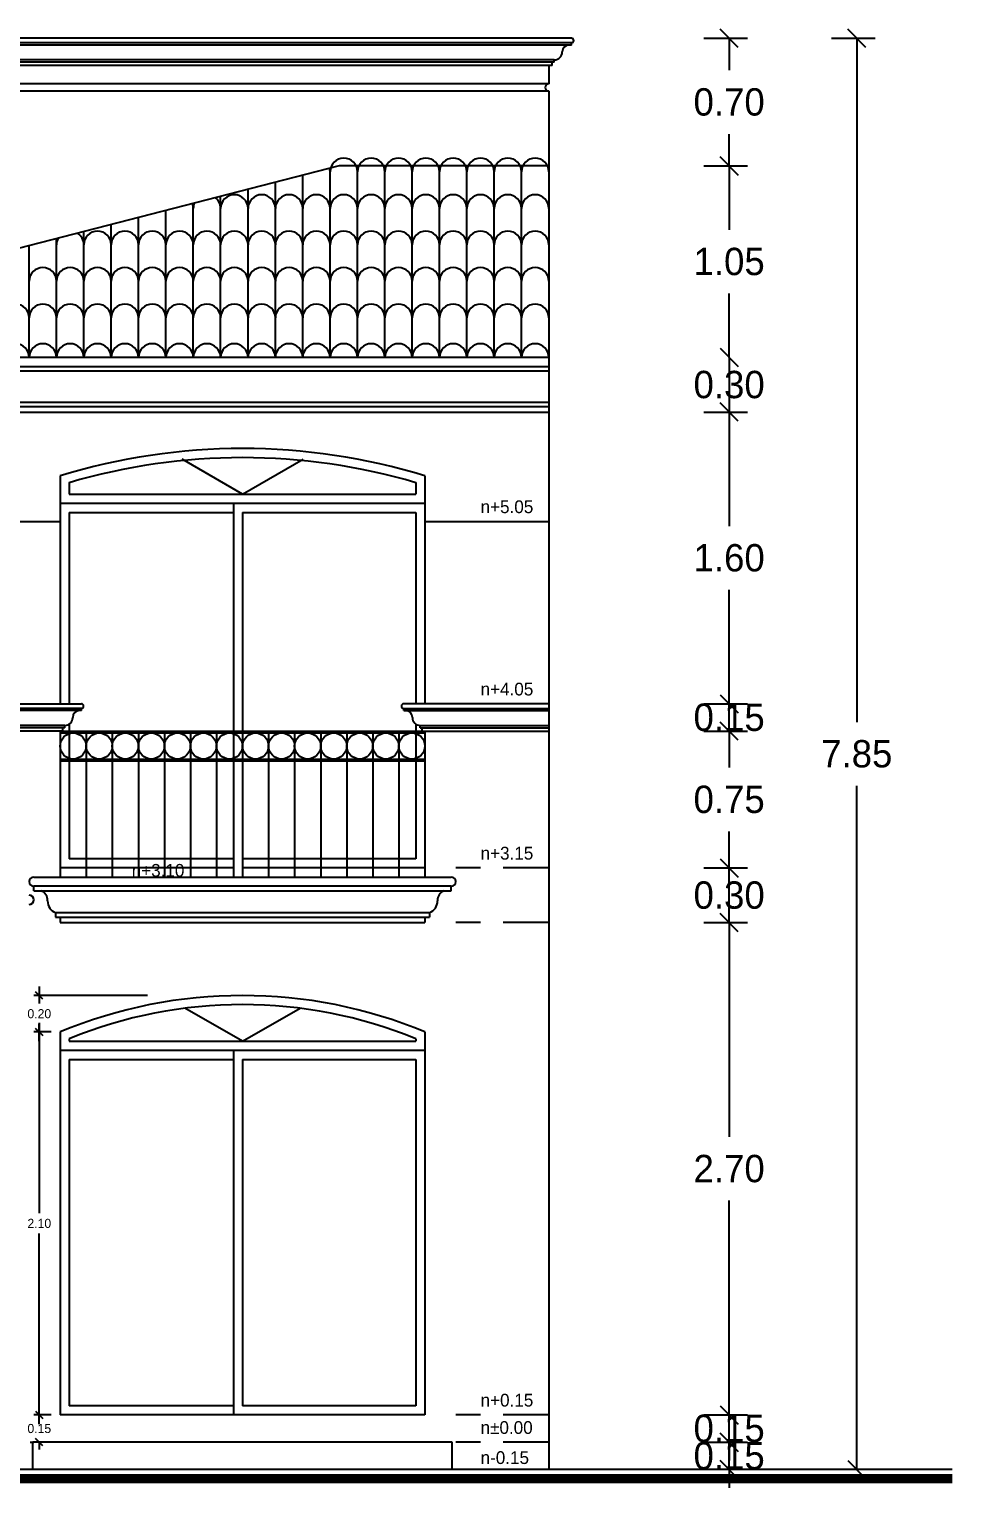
# Model space of a CAD drawing. Extents: x 12 to 127, y -37 to 29.
# Drawn here: x 30.72 to 35.81, y -30.99 to -22.99 of the extents above; entities that cross this region are included whole.
import ezdxf

# ---------------------------------------------------------------- set-up
doc = ezdxf.new("R2010")
doc.units = 0
doc.header["$PDMODE"] = 34
doc.linetypes.add('HIDDEN', pattern=[0.375, 0.25, -0.125])
doc.layers.get('0').update_dxf_attribs({"linetype": 'CONTINUOUS'})
doc.layers.get('DEFPOINTS').update_dxf_attribs({"linetype": 'CONTINUOUS'})
for name, color, linetype in [('ALZADO', 1, 'CONTINUOUS'), ('CEXT', 5, 'CONTINUOUS'), ('CINT', 7, 'CONTINUOUS'), ('NIVELES', 7, 'CONTINUOUS'), ('PROY', 3, 'HIDDEN')]:
    doc.layers.add(name, color=color, linetype=linetype)
doc.styles.add('E50', font='SWZ721LE.TTF', dxfattribs={"height": 0.05})
doc.dimstyles.new('CEXT', dxfattribs={"dimtxt": 0.15, "dimasz": 0.1, "dimexe": 0.1, "dimexo": 0.15, "dimgap": 0.1, "dimtad": 0, "dimtih": 1, "dimtoh": 1, "dimzin": 0, "dimtxsty": 'STANDARD', "dimblk": 'COT', "dimblk1": 'OBLIQUE', "dimblk2": 'OBLIQUE', "dimsah": 1, "dimcen": 0.09, "dimse1": 1, "dimclrt": 7, "dimazin": 3, "dimtfac": 1, "dimtix": 1, "dimtmove": 0, "dimatfit": 3, "dimtolj": 1, "dimtzin": 0})
doc.dimstyles.new('E50', dxfattribs={"dimscale": 0.5, "dimtxt": 0.05, "dimasz": 0.03, "dimexe": 0.07, "dimexo": 0.03, "dimgap": 0.0505, "dimtad": 0, "dimtih": 1, "dimtoh": 1, "dimzin": 1, "dimtxsty": 'E50', "dimcen": 0.02, "dimdle": 0.1, "dimclrd": 5, "dimclre": 5, "dimclrt": 2, "dimaunit": 1, "dimazin": 3, "dimtfac": 1, "dimtix": 1, "dimtofl": 0, "dimtmove": 0, "dimatfit": 3, "dimtolj": 1, "dimtzin": 0})

# ---------------------------------------------------------------- blocks, each defined once
blk = doc.blocks.new('_OBLIQUE')
at = {"color": 0, "linetype": 'BYBLOCK'}
blk.add_line((-0.5, -0.5), (0.5, 0.5), dxfattribs=at)
blk = doc.blocks.new('*D82')
at = {"color": 0, "linetype": 'BYBLOCK'}
for p, q in [((34.5605, -30.7395), (34.5605, -30.6395)), ((34.4221, -30.7395), (34.6605, -30.7395)), ((34.5605, -30.8895), (34.5605, -30.7395)), ((34.5605, -30.8895), (34.5605, -30.9895))]:
    blk.add_line(p, q, dxfattribs=at)
at = {"layer": 'DEFPOINTS', "color": 0, "linetype": 'BYBLOCK'}
for p in [(34.2721, -30.7395), (34.5605, -30.7395), (34.2721, -30.8895)]:
    blk.add_point(p, dxfattribs=at)
at = {"color": 0, "linetype": 'BYBLOCK', "xscale": 0.1, "yscale": 0.1, "zscale": 0.1}
for p, rotation in [((34.5605, -30.7395), 270), ((34.5605, -30.8895), 90)]:
    blk.add_blockref('_OBLIQUE', p, dxfattribs=dict(at, rotation=rotation))
at = {"color": 7, "linetype": 'BYBLOCK', "insert": (34.5605, -30.8145), "char_height": 0.15, "attachment_point": 5}
blk.add_mtext('\\A1;0.15', dxfattribs=at)
blk = doc.blocks.new('COT')
blk.add_circle((0, 0), 1)
blk = doc.blocks.new('*D81')
at = {"color": 0, "linetype": 'BYBLOCK'}
for p, q in [((35.1221, -23.0395), (35.3605, -23.0395)), ((35.2605, -23.0395), (35.2605, -26.7895)), ((35.2605, -30.8895), (35.2605, -27.1395))]:
    blk.add_line(p, q, dxfattribs=at)
at = {"layer": 'DEFPOINTS', "color": 0, "linetype": 'BYBLOCK'}
for p in [(34.9721, -23.0395), (35.2605, -23.0395), (34.9721, -30.8895)]:
    blk.add_point(p, dxfattribs=at)
at = {"color": 0, "linetype": 'BYBLOCK', "xscale": 0.1, "yscale": 0.1, "zscale": 0.1}
for p, rotation in [((35.2605, -23.0395), 90), ((35.2605, -30.8895), 270)]:
    blk.add_blockref('_OBLIQUE', p, dxfattribs=dict(at, rotation=rotation))
at = {"color": 7, "linetype": 'BYBLOCK', "insert": (35.2605, -26.9645), "char_height": 0.15, "attachment_point": 5}
blk.add_mtext('\\A1;7.85', dxfattribs=at)
blk = doc.blocks.new('*D83')
at = {"color": 0, "linetype": 'BYBLOCK'}
for p, q in [((34.5605, -24.7895), (34.5605, -24.6895)), ((34.5605, -24.7895), (34.5605, -25.0895)), ((34.4221, -25.0895), (34.6605, -25.0895)), ((34.5605, -25.0895), (34.5605, -25.1895))]:
    blk.add_line(p, q, dxfattribs=at)
at = {"layer": 'DEFPOINTS', "color": 0, "linetype": 'BYBLOCK'}
for p in [(34.2721, -24.7895), (34.2721, -25.0895), (34.5605, -25.0895)]:
    blk.add_point(p, dxfattribs=at)
at = {"color": 0, "linetype": 'BYBLOCK', "xscale": 0.1, "yscale": 0.1, "zscale": 0.1}
for p, rotation in [((34.5605, -24.7895), 270), ((34.5605, -25.0895), 90)]:
    blk.add_blockref('_OBLIQUE', p, dxfattribs=dict(at, rotation=rotation))
at = {"color": 7, "linetype": 'BYBLOCK', "insert": (34.5605, -24.9395), "char_height": 0.15, "attachment_point": 5}
blk.add_mtext('\\A1;0.30', dxfattribs=at)
blk = doc.blocks.new('*D84')
at = {"color": 0, "linetype": 'BYBLOCK'}
for p, q in [((34.4221, -26.8395), (34.6605, -26.8395)), ((34.5605, -26.8395), (34.5605, -27.0395)), ((34.5605, -27.5895), (34.5605, -27.3895))]:
    blk.add_line(p, q, dxfattribs=at)
at = {"layer": 'DEFPOINTS', "color": 0, "linetype": 'BYBLOCK'}
for p in [(34.2721, -26.8395), (34.5605, -26.8395), (34.2721, -27.5895)]:
    blk.add_point(p, dxfattribs=at)
at = {"color": 0, "linetype": 'BYBLOCK', "xscale": 0.1, "yscale": 0.1, "zscale": 0.1}
for p, rotation in [((34.5605, -26.8395), 90), ((34.5605, -27.5895), 270)]:
    blk.add_blockref('_OBLIQUE', p, dxfattribs=dict(at, rotation=rotation))
at = {"color": 7, "linetype": 'BYBLOCK', "insert": (34.5605, -27.2145), "char_height": 0.15, "attachment_point": 5}
blk.add_mtext('\\A1;0.75', dxfattribs=at)
blk = doc.blocks.new('*D90')
at = {"color": 0, "linetype": 'BYBLOCK'}
for p, q in [((34.5605, -27.5895), (34.5605, -27.4895)), ((34.4221, -27.5895), (34.6605, -27.5895)), ((34.5605, -27.8895), (34.5605, -27.5895)), ((34.5605, -27.8895), (34.5605, -27.9895))]:
    blk.add_line(p, q, dxfattribs=at)
at = {"layer": 'DEFPOINTS', "color": 0, "linetype": 'BYBLOCK'}
for p in [(34.2721, -27.5895), (34.5605, -27.5895), (34.2721, -27.8895)]:
    blk.add_point(p, dxfattribs=at)
at = {"color": 0, "linetype": 'BYBLOCK', "xscale": 0.1, "yscale": 0.1, "zscale": 0.1}
for p, rotation in [((34.5605, -27.5895), 270), ((34.5605, -27.8895), 90)]:
    blk.add_blockref('_OBLIQUE', p, dxfattribs=dict(at, rotation=rotation))
at = {"color": 7, "linetype": 'BYBLOCK', "insert": (34.5605, -27.7395), "char_height": 0.15, "attachment_point": 5}
blk.add_mtext('\\A1;0.30', dxfattribs=at)
blk = doc.blocks.new('*D85')
at = {"color": 0, "linetype": 'BYBLOCK'}
for p, q in [((34.4221, -27.8895), (34.6605, -27.8895)), ((34.5605, -27.8895), (34.5605, -29.0645)), ((34.5605, -30.5895), (34.5605, -29.4145))]:
    blk.add_line(p, q, dxfattribs=at)
at = {"layer": 'DEFPOINTS', "color": 0, "linetype": 'BYBLOCK'}
for p in [(34.2721, -27.8895), (34.5605, -27.8895), (34.2721, -30.5895)]:
    blk.add_point(p, dxfattribs=at)
at = {"color": 0, "linetype": 'BYBLOCK', "xscale": 0.1, "yscale": 0.1, "zscale": 0.1}
for p, rotation in [((34.5605, -27.8895), 90), ((34.5605, -30.5895), 270)]:
    blk.add_blockref('_OBLIQUE', p, dxfattribs=dict(at, rotation=rotation))
at = {"color": 7, "linetype": 'BYBLOCK', "insert": (34.5605, -29.2395), "char_height": 0.15, "attachment_point": 5}
blk.add_mtext('\\A1;2.70', dxfattribs=at)
blk = doc.blocks.new('*D88')
at = {"color": 0, "linetype": 'BYBLOCK'}
for p, q in [((34.4221, -25.0895), (34.6605, -25.0895)), ((34.5605, -25.0895), (34.5605, -25.7145)), ((34.5605, -26.6895), (34.5605, -26.0645))]:
    blk.add_line(p, q, dxfattribs=at)
at = {"layer": 'DEFPOINTS', "color": 0, "linetype": 'BYBLOCK'}
for p in [(34.2721, -25.0895), (34.5605, -25.0895), (34.2721, -26.6895)]:
    blk.add_point(p, dxfattribs=at)
at = {"color": 0, "linetype": 'BYBLOCK', "xscale": 0.1, "yscale": 0.1, "zscale": 0.1}
for p, rotation in [((34.5605, -25.0895), 90), ((34.5605, -26.6895), 270)]:
    blk.add_blockref('_OBLIQUE', p, dxfattribs=dict(at, rotation=rotation))
at = {"color": 7, "linetype": 'BYBLOCK', "insert": (34.5605, -25.8895), "char_height": 0.15, "attachment_point": 5}
blk.add_mtext('\\A1;1.60', dxfattribs=at)
blk = doc.blocks.new('*D86')
at = {"color": 0, "linetype": 'BYBLOCK'}
for p, q in [((34.5605, -26.6895), (34.5605, -26.5895)), ((34.4221, -26.6895), (34.6605, -26.6895)), ((34.5605, -26.8395), (34.5605, -26.6895)), ((34.5605, -26.8395), (34.5605, -26.9395))]:
    blk.add_line(p, q, dxfattribs=at)
at = {"layer": 'DEFPOINTS', "color": 0, "linetype": 'BYBLOCK'}
for p in [(34.2721, -26.6895), (34.5605, -26.6895), (34.2721, -26.8395)]:
    blk.add_point(p, dxfattribs=at)
at = {"color": 0, "linetype": 'BYBLOCK', "xscale": 0.1, "yscale": 0.1, "zscale": 0.1}
for p, rotation in [((34.5605, -26.6895), 270), ((34.5605, -26.8395), 90)]:
    blk.add_blockref('_OBLIQUE', p, dxfattribs=dict(at, rotation=rotation))
at = {"color": 7, "linetype": 'BYBLOCK', "insert": (34.5605, -26.7645), "char_height": 0.15, "attachment_point": 5}
blk.add_mtext('\\A1;0.15', dxfattribs=at)
blk = doc.blocks.new('*D87')
at = {"color": 0, "linetype": 'BYBLOCK'}
for p, q in [((34.4221, -23.0395), (34.6605, -23.0395)), ((34.5605, -23.0395), (34.5605, -23.2145)), ((34.5605, -23.7395), (34.5605, -23.5645))]:
    blk.add_line(p, q, dxfattribs=at)
at = {"layer": 'DEFPOINTS', "color": 0, "linetype": 'BYBLOCK'}
for p in [(34.2721, -23.0395), (34.5605, -23.0395), (34.2721, -23.7395)]:
    blk.add_point(p, dxfattribs=at)
at = {"color": 0, "linetype": 'BYBLOCK', "xscale": 0.1, "yscale": 0.1, "zscale": 0.1}
for p, rotation in [((34.5605, -23.0395), 90), ((34.5605, -23.7395), 270)]:
    blk.add_blockref('_OBLIQUE', p, dxfattribs=dict(at, rotation=rotation))
at = {"color": 7, "linetype": 'BYBLOCK', "insert": (34.5605, -23.3895), "char_height": 0.15, "attachment_point": 5}
blk.add_mtext('\\A1;0.70', dxfattribs=at)
blk = doc.blocks.new('*D89')
at = {"color": 0, "linetype": 'BYBLOCK'}
for p, q in [((34.4221, -23.7395), (34.6605, -23.7395)), ((34.5605, -23.7395), (34.5605, -24.0895)), ((34.5605, -24.7895), (34.5605, -24.4395))]:
    blk.add_line(p, q, dxfattribs=at)
at = {"layer": 'DEFPOINTS', "color": 0, "linetype": 'BYBLOCK'}
for p in [(34.2721, -23.7395), (34.5605, -23.7395), (34.2721, -24.7895)]:
    blk.add_point(p, dxfattribs=at)
at = {"color": 0, "linetype": 'BYBLOCK', "xscale": 0.1, "yscale": 0.1, "zscale": 0.1}
for p, rotation in [((34.5605, -23.7395), 90), ((34.5605, -24.7895), 270)]:
    blk.add_blockref('_OBLIQUE', p, dxfattribs=dict(at, rotation=rotation))
at = {"color": 7, "linetype": 'BYBLOCK', "insert": (34.5605, -24.2645), "char_height": 0.15, "attachment_point": 5}
blk.add_mtext('\\A1;1.05', dxfattribs=at)
blk = doc.blocks.new('*D91')
at = {"color": 0, "linetype": 'BYBLOCK'}
for p, q in [((34.5605, -30.5895), (34.5605, -30.4895)), ((34.4221, -30.5895), (34.6605, -30.5895)), ((34.5605, -30.7395), (34.5605, -30.5895)), ((34.5605, -30.7395), (34.5605, -30.8395))]:
    blk.add_line(p, q, dxfattribs=at)
at = {"layer": 'DEFPOINTS', "color": 0, "linetype": 'BYBLOCK'}
for p in [(34.2721, -30.5895), (34.5605, -30.5895), (34.2721, -30.7395)]:
    blk.add_point(p, dxfattribs=at)
at = {"color": 0, "linetype": 'BYBLOCK', "xscale": 0.1, "yscale": 0.1, "zscale": 0.1}
for p, rotation in [((34.5605, -30.5895), 270), ((34.5605, -30.7395), 90)]:
    blk.add_blockref('_OBLIQUE', p, dxfattribs=dict(at, rotation=rotation))
at = {"color": 7, "linetype": 'BYBLOCK', "insert": (34.5605, -30.6645), "char_height": 0.15, "attachment_point": 5}
blk.add_mtext('\\A1;0.15', dxfattribs=at)
blk = doc.blocks.new('*D647')
at = {"color": 5, "linetype": 'BYBLOCK'}
for p, q in [((30.7776, -28.4395), (30.7776, -29.4838)), ((30.8421, -28.4895), (30.7476, -28.4895)), ((30.7776, -30.6395), (30.7776, -29.5952)), ((30.8421, -30.5895), (30.7476, -30.5895))]:
    blk.add_line(p, q, dxfattribs=at)
at = {"layer": 'DEFPOINTS', "color": 0, "linetype": 'BYBLOCK'}
for p in [(30.8921, -28.4895), (30.7776, -30.5895), (30.8921, -30.5895)]:
    blk.add_point(p, dxfattribs=at)
at = {"color": 5, "linetype": 'BYBLOCK', "xscale": 0.04, "yscale": 0.04, "zscale": 0.04}
for p, rotation in [((30.7776, -28.4895), 90), ((30.7776, -30.5895), 270)]:
    blk.add_blockref('_OBLIQUE', p, dxfattribs=dict(at, rotation=rotation))
at = {"color": 7, "linetype": 'BYBLOCK', "insert": (30.7776, -29.5395), "char_height": 0.05, "attachment_point": 5, "style": 'E50'}
blk.add_mtext('\\A1;2.10', dxfattribs=at)
blk = doc.blocks.new('*D648')
at = {"color": 5, "linetype": 'BYBLOCK'}
for p, q in [((30.7776, -30.5895), (30.7776, -30.5495)), ((30.7276, -30.7395), (30.7476, -30.7395)), ((30.7776, -30.7395), (30.7776, -30.7795))]:
    blk.add_line(p, q, dxfattribs=at)
at = {"layer": 'DEFPOINTS', "color": 0, "linetype": 'BYBLOCK'}
for p in [(30.8921, -30.5895), (30.7776, -30.7395), (30.7776, -30.7395)]:
    blk.add_point(p, dxfattribs=at)
at = {"color": 5, "linetype": 'BYBLOCK', "xscale": 0.04, "yscale": 0.04, "zscale": 0.04}
for p, rotation in [((30.7776, -30.5895), 270), ((30.7776, -30.7395), 90)]:
    blk.add_blockref('_OBLIQUE', p, dxfattribs=dict(at, rotation=rotation))
at = {"color": 7, "linetype": 'BYBLOCK', "insert": (30.7776, -30.6645), "char_height": 0.05, "attachment_point": 5, "style": 'E50'}
blk.add_mtext('\\A1;0.15', dxfattribs=at)
blk = doc.blocks.new('*D649')
at = {"color": 5, "linetype": 'BYBLOCK'}
for p, q in [((30.7776, -28.2395), (30.7776, -28.3338)), ((31.3702, -28.2895), (30.7476, -28.2895)), ((30.7776, -28.5395), (30.7776, -28.4452))]:
    blk.add_line(p, q, dxfattribs=at)
at = {"layer": 'DEFPOINTS', "color": 0, "linetype": 'BYBLOCK'}
for p in [(30.7776, -28.2895), (31.4202, -28.2895), (30.8921, -28.4895)]:
    blk.add_point(p, dxfattribs=at)
at = {"color": 5, "linetype": 'BYBLOCK', "xscale": 0.04, "yscale": 0.04, "zscale": 0.04}
for p, rotation in [((30.7776, -28.2895), 90), ((30.7776, -28.4895), 270)]:
    blk.add_blockref('_OBLIQUE', p, dxfattribs=dict(at, rotation=rotation))
at = {"color": 7, "linetype": 'BYBLOCK', "insert": (30.7776, -28.3895), "char_height": 0.05, "attachment_point": 5, "style": 'E50'}
blk.add_mtext('\\A1;0.20', dxfattribs=at)

msp = doc.modelspace()

# ---------------------------------------------------------------- linework, layer by layer
at = {"layer": 'ALZADO'}
for p, q in [((33.6956, -23.0395), (28.8186, -23.0395)), ((33.6956, -23.0645), (28.8186, -23.0645)), ((33.6956, -23.077), (28.8186, -23.077)), ((33.6956, -23.077), (33.6831, -23.077)), ((33.6956, -23.077), (33.6956, -23.0645)), ((33.6018, -23.1583), (28.9124, -23.1583)), ((33.5893, -23.1708), (28.9124, -23.1708)), ((33.5893, -23.1895), (28.9249, -23.1895)), ((33.5721, -23.1895), (33.5721, -23.2895)), ((33.6018, -23.1708), (33.5893, -23.1708)), ((33.5893, -23.1895), (33.5893, -23.1708)), ((33.6018, -23.1708), (33.6018, -23.1583)), ((33.5721, -23.2895), (28.9421, -23.2895)), ((33.5721, -23.3295), (28.9421, -23.3295)), ((33.5721, -23.3295), (33.5721, -26.6895)), ((32.4221, -23.7395), (28.3421, -24.7895)), ((32.3721, -24.7895), (32.3721, -23.7524)), ((33.5721, -23.7395), (32.4221, -23.7395)), ((32.5221, -24.7895), (32.5221, -23.7395)), ((32.6721, -24.7895), (32.6721, -23.7395)), ((32.8221, -24.7895), (32.8221, -23.7395)), ((32.9721, -24.7895), (32.9721, -23.7395)), ((33.1221, -24.7895), (33.1221, -23.7395)), ((33.2721, -24.7895), (33.2721, -23.7395)), ((33.4221, -24.7895), (33.4221, -23.7395)), ((32.0721, -24.7895), (32.0721, -23.8296)), ((32.2221, -24.7895), (32.2221, -23.791)), ((31.7721, -24.7895), (31.7721, -23.9068)), ((31.9221, -24.7895), (31.9221, -23.8682)), ((31.4721, -24.7895), (31.4721, -23.984)), ((31.6221, -24.7895), (31.6221, -23.9454)), ((31.1721, -24.7895), (31.1721, -24.0612)), ((31.3221, -24.7895), (31.3221, -24.0226)), ((30.8721, -24.7895), (30.8721, -24.1384)), ((31.0221, -24.7895), (31.0221, -24.0998)), ((30.7221, -24.7895), (30.7221, -24.177)), ((33.5721, -24.7895), (28.3421, -24.7895)), ((28.3421, -24.8395), (33.5721, -24.8395)), ((33.5721, -24.8645), (28.3421, -24.8645)), ((28.4621, -25.0345), (33.5721, -25.0345)), ((28.4621, -25.0595), (33.5721, -25.0595)), ((28.4871, -25.0895), (33.5721, -25.0895)), ((31.8921, -25.5395), (31.5605, -25.3481)), ((31.8921, -25.5395), (32.2237, -25.3481)), ((30.8921, -25.4395), (30.8921, -26.6895)), ((32.8921, -25.4395), (32.8921, -26.6895)), ((30.9421, -25.4767), (30.9421, -25.5395)), ((32.8421, -25.4767), (32.8421, -25.5395)), ((30.8921, -25.5895), (32.8921, -25.5895)), ((30.9421, -25.5395), (32.8421, -25.5395)), ((31.8421, -25.5895), (31.8421, -27.6395)), ((30.9421, -25.6395), (30.9421, -26.6895)), ((30.9421, -25.6395), (31.8421, -25.6395)), ((31.8921, -25.6395), (31.8921, -27.5395)), ((31.8921, -25.6395), (32.8421, -25.6395)), ((32.8421, -25.6395), (32.8421, -26.6895)), ((28.8921, -25.6895), (30.8921, -25.6895)), ((32.8921, -25.6895), (33.5721, -25.6895)), ((30.8921, -26.8395), (32.8921, -26.8395)), ((30.8921, -26.8495), (32.8921, -26.8495)), ((30.9421, -26.8004), (30.9421, -27.5395)), ((31.035, -26.8395), (31.035, -27.6395)), ((31.1778, -26.8395), (31.1778, -27.6395)), ((31.3207, -26.8395), (31.3207, -27.6395)), ((31.4635, -26.8395), (31.4635, -27.6395)), ((31.6064, -26.8395), (31.6064, -27.6395)), ((31.7493, -26.8395), (31.7493, -27.6395)), ((31.8921, -26.8395), (31.8921, -27.6395)), ((32.035, -26.8395), (32.035, -27.6395)), ((32.1778, -26.8395), (32.1778, -27.6395)), ((32.3207, -26.8395), (32.3207, -27.6395)), ((32.4635, -26.8395), (32.4635, -27.6395)), ((32.6064, -26.8395), (32.6064, -27.6395)), ((32.7493, -26.8395), (32.7493, -27.6395)), ((32.8421, -26.8004), (32.8421, -27.5395)), ((30.8921, -26.9924), (32.8921, -26.9924)), ((30.8921, -27.0024), (32.8921, -27.0024)), ((31.8421, -27.5895), (30.8921, -27.5895)), ((31.8421, -27.5395), (30.9421, -27.5395)), ((32.8421, -27.5395), (31.8921, -27.5395)), ((32.8921, -27.5895), (31.8921, -27.5895)), ((31.8921, -28.5395), (31.5762, -28.3595)), ((31.8921, -28.5395), (32.208, -28.3595)), ((30.8921, -28.4895), (30.8921, -30.5895)), ((30.9421, -28.5267), (30.9421, -28.5395)), ((30.9421, -28.5395), (32.8421, -28.5395)), ((32.8421, -28.5267), (32.8421, -28.5395)), ((32.8921, -28.4895), (32.8921, -30.5895)), ((30.8921, -28.5895), (32.8921, -28.5895)), ((30.9421, -28.6395), (31.8421, -28.6395)), ((30.9421, -28.6395), (30.9421, -30.5395)), ((31.8421, -28.5895), (31.8421, -30.5895)), ((31.8921, -28.6395), (32.8421, -28.6395)), ((31.8921, -28.6395), (31.8921, -30.5395)), ((32.8421, -28.6395), (32.8421, -30.5395)), ((31.8421, -30.5395), (30.9421, -30.5395)), ((32.8421, -30.5395), (31.8921, -30.5395)), ((32.8921, -30.5895), (30.8921, -30.5895)), ((30.7421, -30.8895), (30.7421, -30.7395)), ((33.0421, -30.7395), (30.7421, -30.7395)), ((33.0421, -30.8895), (33.0421, -30.7395)), ((35.7841, -30.8895), (22.3721, -30.8895))]:
    msp.add_line(p, q, dxfattribs=at)
at = {"layer": 'ALZADO', "color": 5}
for p, q in [((28.8258, -26.6895), (31.0084, -26.6895)), ((31.0084, -26.7145), (28.8258, -26.7145)), ((31.0084, -26.727), (31.0084, -26.7145)), ((33.5721, -26.6895), (32.7758, -26.6895)), ((32.7758, -26.727), (32.7758, -26.7145)), ((32.7758, -26.7145), (33.5721, -26.7145)), ((33.5721, -26.6895), (33.5721, -30.8895)), ((31.0084, -26.727), (28.8358, -26.727)), ((31.0084, -26.727), (30.9984, -26.727)), ((32.7758, -26.727), (32.7858, -26.727)), ((32.7758, -26.727), (33.5721, -26.727)), ((30.9171, -26.8083), (28.9171, -26.8083)), ((30.9093, -26.8208), (28.9171, -26.8208)), ((30.9071, -26.8395), (28.9271, -26.8395)), ((30.8921, -26.8395), (30.8921, -27.6395)), ((30.9071, -26.8395), (30.9071, -26.8208)), ((30.9171, -26.8208), (30.9071, -26.8208)), ((30.9171, -26.8208), (30.9171, -26.8083)), ((32.8671, -26.8208), (32.8671, -26.8083)), ((32.8671, -26.8083), (33.5721, -26.8083)), ((32.8671, -26.8208), (32.8771, -26.8208)), ((32.8749, -26.8208), (33.5721, -26.8208)), ((32.8771, -26.8395), (32.8771, -26.8208)), ((32.8771, -26.8395), (33.5721, -26.8395)), ((32.8921, -26.8395), (32.8921, -27.6395)), ((30.7471, -27.6395), (33.0371, -27.6395)), ((33.0371, -27.6895), (30.7471, -27.6895)), ((30.7471, -27.7145), (30.7471, -27.6895)), ((30.7471, -27.7145), (33.0371, -27.7145)), ((33.0371, -27.7145), (33.0371, -27.6895)), ((30.8671, -27.8345), (30.8671, -27.8595)), ((30.8671, -27.8345), (32.9171, -27.8345)), ((32.9171, -27.8345), (32.9171, -27.8595)), ((30.8671, -27.8595), (32.9171, -27.8595)), ((30.8921, -27.8595), (30.8921, -27.8895)), ((30.8921, -27.8895), (32.8921, -27.8895)), ((32.8921, -27.8595), (32.8921, -27.8895))]:
    msp.add_line(p, q, dxfattribs=at)
at = {"layer": 'ALZADO', "color": 6, "const_width": 0.05}
msp.add_lwpolyline([(35.7841, -30.9395), (22.3221, -30.9395), (22.3221, -30.7895), (14.9265, -30.7895)], dxfattribs=at)
at = {"layer": 'ALZADO'}
for centre in [(30.9635, -26.921), (31.1064, -26.921), (31.2493, -26.921), (31.3921, -26.921), (31.535, -26.921), (31.6778, -26.921), (31.8207, -26.921), (31.9635, -26.921), (32.1064, -26.921), (32.2493, -26.921), (32.3921, -26.921), (32.535, -26.921), (32.6778, -26.921), (32.8207, -26.921)]:
    msp.add_circle(centre, 0.0714, dxfattribs=at)
for centre, radius, start, end in [((33.6956, -23.052), 0.0125, 270, 90), ((33.6018, -23.1145), 0.0437, 270, 0), ((33.6831, -23.1145), 0.0375, 90, 180), ((33.5721, -23.3095), 0.02, 90, 270), ((32.2971, -23.7722), 0.075, 360, 14.76928), ((32.4471, -23.7722), 0.075, 360, 180), ((32.4471, -23.7722), 0.075, 164.1439, 180), ((32.5971, -23.7722), 0.075, 360, 180), ((32.7471, -23.7722), 0.075, 360, 180), ((32.8971, -23.7722), 0.075, 360, 180), ((33.0471, -23.7722), 0.075, 360, 180), ((33.1971, -23.7722), 0.075, 360, 180), ((33.3471, -23.7722), 0.075, 360, 180), ((33.4971, -23.7722), 0.075, 360, 180), ((32.5971, -23.7722), 0.075, 360, 7.97239), ((32.7471, -23.7722), 0.075, 171.80776, 180), ((32.7471, -23.7722), 0.075, 360, 1.13468), ((31.6971, -23.9722), 0.075, 360, 50.91244), ((31.8471, -23.9722), 0.075, 360, 180), ((31.9971, -23.9722), 0.075, 360, 180), ((32.1471, -23.9722), 0.075, 360, 180), ((32.2971, -23.9722), 0.075, 360, 180), ((32.4471, -23.9722), 0.075, 360, 180), ((32.5971, -23.9722), 0.075, 360, 180), ((32.7471, -23.9722), 0.075, 360, 180), ((32.8971, -23.9722), 0.075, 360, 180), ((33.0471, -23.9722), 0.075, 360, 180), ((33.1971, -23.9722), 0.075, 360, 180), ((33.3471, -23.9722), 0.075, 360, 180), ((33.4971, -23.9722), 0.075, 360, 180), ((31.5471, -23.9722), 0.075, 360, 19.94576), ((31.5471, -23.9722), 0.075, 360, 7.39764), ((31.6971, -23.9722), 0.075, 157.95168, 180), ((31.6971, -23.9722), 0.075, 172.41367, 180), ((31.6971, -23.9722), 0.075, 360, 1.13468), ((32.5971, -23.9722), 0.075, 360, 7.97239), ((32.7471, -23.9722), 0.075, 171.80776, 180), ((32.7471, -23.9722), 0.075, 360, 1.13468), ((30.9471, -24.1722), 0.075, 151.21645, 180), ((30.9471, -24.1722), 0.075, 360, 57.64767), ((31.0971, -24.1722), 0.075, 360, 180), ((31.2471, -24.1722), 0.075, 360, 180), ((31.3971, -24.1722), 0.075, 360, 180), ((31.5471, -24.1722), 0.075, 360, 180), ((31.6971, -24.1722), 0.075, 360, 180), ((31.8471, -24.1722), 0.075, 360, 180), ((31.9971, -24.1722), 0.075, 360, 180), ((32.1471, -24.1722), 0.075, 360, 180), ((32.2971, -24.1722), 0.075, 360, 180), ((32.4471, -24.1722), 0.075, 360, 180), ((32.5971, -24.1722), 0.075, 360, 180), ((32.7471, -24.1722), 0.075, 360, 180), ((32.8971, -24.1722), 0.075, 360, 180), ((33.0471, -24.1722), 0.075, 360, 180), ((33.1971, -24.1722), 0.075, 360, 180), ((33.3471, -24.1722), 0.075, 360, 180), ((33.4971, -24.1722), 0.075, 360, 180), ((31.5471, -24.1722), 0.075, 360, 7.39764), ((31.6971, -24.1722), 0.075, 172.41367, 180), ((31.6971, -24.1722), 0.075, 360, 1.13468), ((32.7471, -24.1722), 0.075, 360, 1.13468), ((30.7971, -24.3722), 0.075, 360, 180), ((30.9471, -24.3722), 0.075, 360, 180), ((31.0971, -24.3722), 0.075, 360, 180), ((31.2471, -24.3722), 0.075, 360, 180), ((31.3971, -24.3722), 0.075, 360, 180), ((31.5471, -24.3722), 0.075, 360, 180), ((31.6971, -24.3722), 0.075, 360, 180), ((31.8471, -24.3722), 0.075, 360, 180), ((31.9971, -24.3722), 0.075, 360, 180), ((32.1471, -24.3722), 0.075, 360, 180), ((32.2971, -24.3722), 0.075, 360, 180), ((32.4471, -24.3722), 0.075, 360, 180), ((32.5971, -24.3722), 0.075, 360, 180), ((32.7471, -24.3722), 0.075, 360, 180), ((32.8971, -24.3722), 0.075, 360, 180), ((33.0471, -24.3722), 0.075, 360, 180), ((33.1971, -24.3722), 0.075, 360, 180), ((33.3471, -24.3722), 0.075, 360, 180), ((33.4971, -24.3722), 0.075, 360, 180), ((30.6471, -24.5722), 0.075, 360, 180), ((30.7971, -24.5722), 0.075, 360, 180), ((30.9471, -24.5722), 0.075, 360, 180), ((31.0971, -24.5722), 0.075, 360, 180), ((31.2471, -24.5722), 0.075, 360, 180), ((31.3971, -24.5722), 0.075, 360, 180), ((31.5471, -24.5722), 0.075, 360, 180), ((31.6971, -24.5722), 0.075, 360, 180), ((31.8471, -24.5722), 0.075, 360, 180), ((31.9971, -24.5722), 0.075, 360, 180), ((32.1471, -24.5722), 0.075, 360, 180), ((32.2971, -24.5722), 0.075, 360, 180), ((32.4471, -24.5722), 0.075, 360, 180), ((32.5971, -24.5722), 0.075, 360, 180), ((32.7471, -24.5722), 0.075, 360, 180), ((32.8971, -24.5722), 0.075, 360, 180), ((33.0471, -24.5722), 0.075, 360, 180), ((33.1971, -24.5722), 0.075, 360, 180), ((33.3471, -24.5722), 0.075, 360, 180), ((33.4971, -24.5722), 0.075, 360, 180), ((30.6471, -24.7895), 0.075, 360, 180), ((30.7971, -24.7895), 0.075, 360, 180), ((30.9471, -24.7895), 0.075, 360, 180), ((31.0971, -24.7895), 0.075, 360, 180), ((31.2471, -24.7895), 0.075, 360, 180), ((31.3971, -24.7895), 0.075, 360, 180), ((31.5471, -24.7895), 0.075, 360, 180), ((31.6971, -24.7895), 0.075, 360, 180), ((31.8471, -24.7895), 0.075, 360, 180), ((31.9971, -24.7895), 0.075, 360, 180), ((32.1471, -24.7895), 0.075, 360, 180), ((32.2971, -24.7895), 0.075, 360, 180), ((32.4471, -24.7895), 0.075, 360, 180), ((32.5971, -24.7895), 0.075, 360, 180), ((32.7471, -24.7895), 0.075, 360, 180), ((32.8971, -24.7895), 0.075, 360, 180), ((33.0471, -24.7895), 0.075, 360, 180), ((33.1971, -24.7895), 0.075, 360, 180), ((33.3471, -24.7895), 0.075, 360, 180), ((33.4971, -24.7895), 0.075, 360, 180), ((31.8921, -28.6979), 3.4083, 72.93847, 107.06153), ((31.8921, -28.6979), 3.3583, 73.56793, 106.43207), ((31.8921, -30.8895), 2.6, 67.38014, 112.61986), ((31.8921, -30.844), 2.5045, 67.70873, 112.29127)]:
    msp.add_arc(centre, radius, start, end, dxfattribs=at)
at = {"layer": 'ALZADO', "color": 5}
for centre, radius, start, end in [((31.0084, -26.702), 0.0125, 270, 90), ((32.7758, -26.702), 0.0125, 90, 270), ((30.9171, -26.7645), 0.0437, 270, 0), ((30.9984, -26.7645), 0.0375, 90, 180), ((32.7858, -26.7645), 0.0375, 0, 90), ((32.8671, -26.7645), 0.0437, 180, 270), ((30.7471, -27.6645), 0.025, 90, 270), ((33.0371, -27.6645), 0.025, 270, 90), ((30.7659, -27.7684), 0.0575, 357.68658, 69.66293), ((33.0184, -27.7684), 0.0575, 110.33707, 182.31342), ((30.8881, -27.7733), 0.0647, 177.78299, 251.12404), ((32.8962, -27.7733), 0.0647, 288.87596, 2.21701)]:
    msp.add_arc(centre, radius, start, end, dxfattribs=at)
at = {"layer": 'ALZADO', "color": 2}
msp.add_arc((30.7221, -27.7645), 0.025, 270, 90, dxfattribs=at)
at = {"layer": 'PROY'}
for p, q in [((33.5721, -27.5895), (33.0611, -27.5895)), ((33.5721, -27.8895), (33.0611, -27.8895)), ((33.5721, -30.5895), (33.0611, -30.5895)), ((33.5721, -30.7395), (33.0611, -30.7395))]:
    msp.add_line(p, q, dxfattribs=at)

# ---------------------------------------------------------------- texts
at = {"layer": 'NIVELES'}
for s, p in [('n+5.05', (33.1976, -25.6438)), ('n+4.05', (33.1976, -26.6438)), ('n+3.15', (33.1976, -27.5438)), ('n+3.10', (31.2844, -27.638)), ('n+0.15', (33.1976, -30.5438)), ('n%%p0.00', (33.1976, -30.6938)), ('n-0.15', (33.1976, -30.8588))]:
    msp.add_text(s, height=0.07, dxfattribs=at).set_placement(p)

# ---------------------------------------------------------------- dimensions: what is measured, and where the dimension line sits
at = {"layer": 'CEXT'}
for base, p1, p2, angle, picture, middle in [((34.5605, -23.0395), (34.2721, -23.7395), (34.2721, -23.0395), 270, '*D87', (34.5605, -23.3895)), ((35.2605, -23.0395), (34.9721, -30.8895), (34.9721, -23.0395), 270, '*D81', (35.2605, -26.9645)), ((34.5605, -23.7395), (34.2721, -24.7895), (34.2721, -23.7395), 270, '*D89', (34.5605, -24.2645)), ((34.5605, -25.0895), (34.2721, -24.7895), (34.2721, -25.0895), 270, '*D83', (34.5605, -24.9395)), ((34.5605, -25.0895), (34.2721, -26.6895), (34.2721, -25.0895), 270, '*D88', (34.5605, -25.8895)), ((34.5605, -26.6895), (34.2721, -26.8395), (34.2721, -26.6895), 270, '*D86', (34.5605, -26.7645)), ((34.5605, -26.8395), (34.2721, -27.5895), (34.2721, -26.8395), 270, '*D84', (34.5605, -27.2145)), ((34.5605, -27.5895), (34.2721, -27.8895), (34.2721, -27.5895), 270, '*D90', (34.5605, -27.7395)), ((34.5605, -27.8895), (34.2721, -30.5895), (34.2721, -27.8895), 270, '*D85', (34.5605, -29.2395)), ((34.5605, -30.5895), (34.2721, -30.7395), (34.2721, -30.5895), 90, '*D91', (34.5605, -30.6645)), ((34.5605, -30.7395), (34.2721, -30.8895), (34.2721, -30.7395), 90, '*D82', (34.5605, -30.8145))]:
    dim = msp.add_linear_dim(base=base, p1=p1, p2=p2, angle=angle, dimstyle='CEXT', override={"dimtxt": 0.15, "dimclrt": 7}, dxfattribs=at)
    dim.commit()
    dim.dimension.update_dxf_attribs({"geometry": picture, "text_midpoint": middle, "text_rotation": 270})
at = {"layer": 'CINT'}
for base, p1, p2, override, picture, middle in [((30.7776, -28.2895), (30.8921, -28.4895), (31.4202, -28.2895), {"dimscale": 1, "dimtxt": 0.06, "dimasz": 0.04, "dimexe": 0.03, "dimexo": 0.05, "dimgap": 0.03, "dimblk1": 'OBLIQUE', "dimblk2": 'OBLIQUE', "dimsah": 1, "dimdle": 0.05, "dimse1": 1, "dimclrt": 7}, '*D649', (30.7776, -28.3895)), ((30.7776, -30.5895), (30.8921, -28.4895), (30.8921, -30.5895), {"dimscale": 1, "dimtxt": 0.06, "dimasz": 0.04, "dimexe": 0.03, "dimexo": 0.05, "dimgap": 0.03, "dimblk1": 'OBLIQUE', "dimblk2": 'OBLIQUE', "dimsah": 1, "dimdle": 0.05, "dimclrt": 7}, '*D647', (30.7776, -29.5395)), ((30.7776, -30.7395), (30.8921, -30.5895), (30.7776, -30.7395), {"dimscale": 1, "dimtxt": 0.06, "dimasz": 0.04, "dimexe": 0.03, "dimexo": 0.05, "dimgap": 0.03, "dimblk1": 'OBLIQUE', "dimblk2": 'OBLIQUE', "dimsah": 1, "dimdle": 0.05, "dimse1": 1, "dimclrt": 7}, '*D648', (30.7776, -30.6645))]:
    dim = msp.add_linear_dim(base=base, p1=p1, p2=p2, angle=90, dimstyle='E50', override=override, dxfattribs=at)
    dim.commit()
    dim.dimension.update_dxf_attribs({"geometry": picture, "text_midpoint": middle})

doc.saveas('drawing.dxf')
